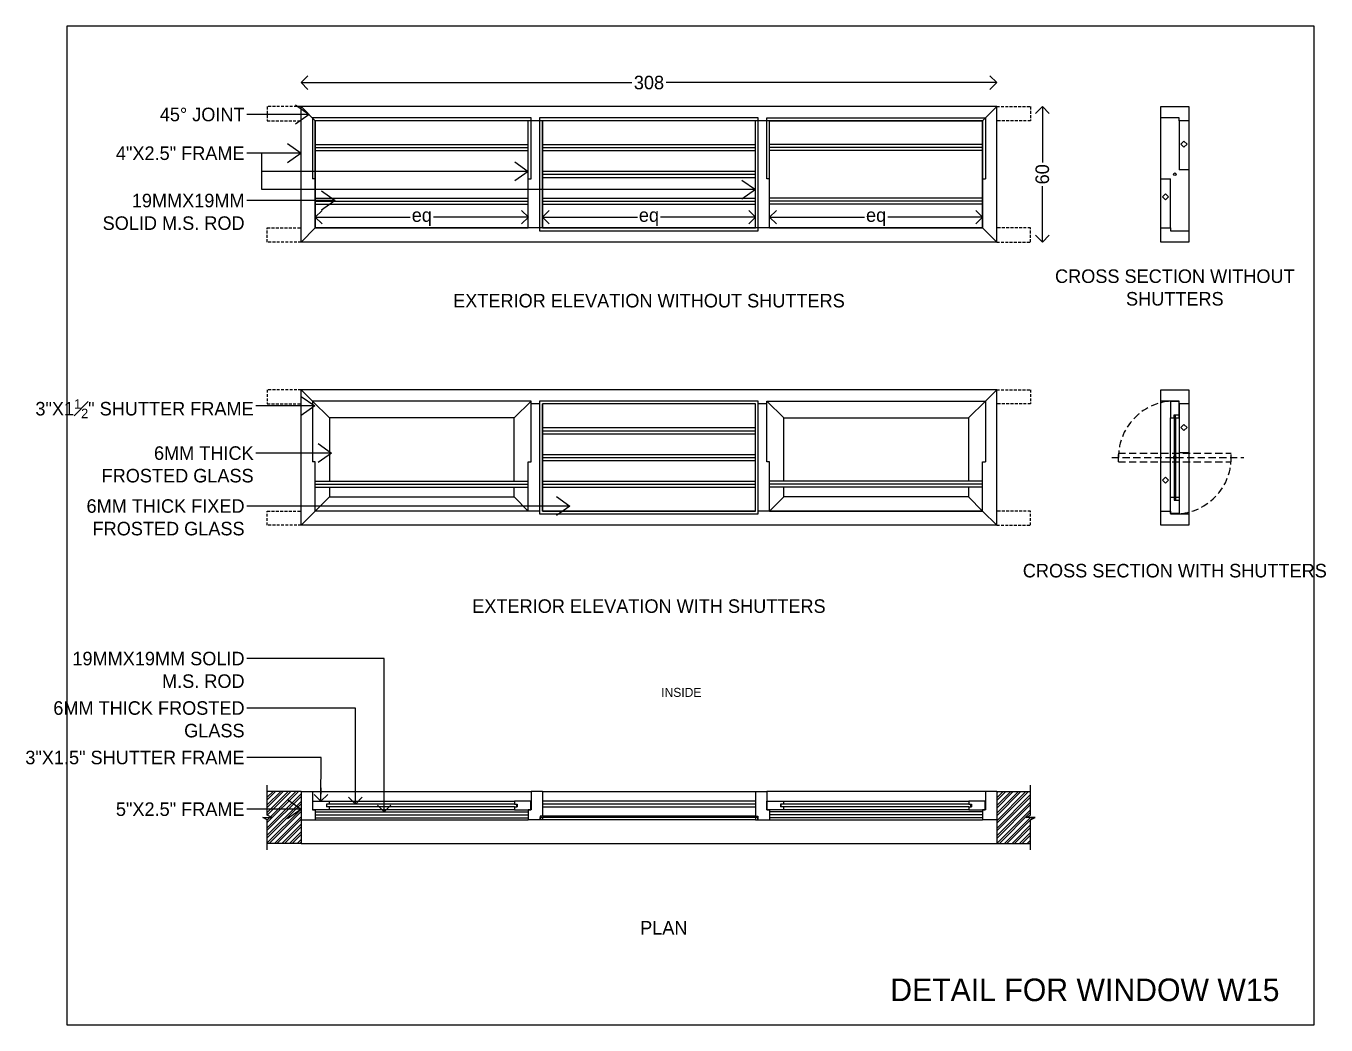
# Model space of a CAD drawing. Header units: metres. Extents: x -16 to 65907, y -5261 to 15511.
# Drawn here: x 33661 to 34236, y 8666 to 9108 of the extents above; entities that cross this region are included whole.
import ezdxf

# ---------------------------------------------------------------- set-up
doc = ezdxf.new("R2010")
doc.units = ezdxf.units.M
doc.header["$PDMODE"] = 67
doc.header["$PDSIZE"] = -5
doc.linetypes.add('DASHED', pattern=[19.05, 12.7, -6.35])
doc.layers.get('0').update_dxf_attribs({"color": 6})
for name, color, linetype in [('BC-DIMENSION', 8, 'Continuous'), ('BC-GREYCOLOR', 8, 'Continuous'), ('BC-JOINERY', 93, 'Continuous'), ('BC-TEXT', 7, 'Continuous'), ('BC-WHITECOLOR', 7, 'Continuous')]:
    doc.layers.add(name, color=color, linetype=linetype)
doc.styles.add('BC-1IN10-2', font='FreeSans.ttf', dxfattribs={"height": 4})
doc.styles.add('BC-1IN10-3', font='FreeSans.ttf', dxfattribs={"height": 6})
doc.styles.add('BC-1IN50-1', font='FreeSans.ttf', dxfattribs={"height": 10})
doc.dimstyles.new('BC-1IN10-3', dxfattribs={"dimtxt": 6, "dimasz": 6, "dimexe": 0.18, "dimexo": 0.0625, "dimgap": 1, "dimtad": 0, "dimtoh": 1, "dimzin": 12, "dimdsep": 46, "dimtxsty": 'BC-1IN10-3', "dimblk": 'OPEN90', "dimcen": 0.09, "dimse1": 1, "dimse2": 1, "dimclrd": 256, "dimclre": 256, "dimclrt": 7, "dimadec": 0, "dimazin": 0, "dimtfac": 1, "dimtdec": 1, "dimtofl": 0, "dimtmove": 1, "dimatfit": 3, "dimldrblk": 'OPEN90', "dimfxl": 1, "dimtolj": 1, "dimtzin": 0, "dimlwd": -3, "dimarcsym": 0})
doc.dimstyles.new('BC-1IN50-1', dxfattribs={"dimtxt": 10, "dimasz": 10, "dimexe": 0.18, "dimexo": 0.0625, "dimgap": 1, "dimtad": 0, "dimdec": 1, "dimzin": 12, "dimdsep": 46, "dimtxsty": 'BC-1IN50-1', "dimblk": 'OPEN90', "dimcen": 0.09, "dimse1": 1, "dimse2": 1, "dimclrd": 8, "dimclre": 256, "dimclrt": 7, "dimadec": 0, "dimazin": 0, "dimtfac": 1, "dimtdec": 0, "dimtofl": 0, "dimtmove": 1, "dimatfit": 3, "dimfxl": 1, "dimtolj": 1, "dimtzin": 0, "dimlwd": -3, "dimarcsym": 0})

# ---------------------------------------------------------------- blocks, each defined once
blk = doc.blocks.new('_OPEN90')
at = {"color": 0, "linetype": 'ByBlock'}
for p, q in [((0, 0), (-1, 0)), ((-0.5, 0.5), (0, 0)), ((0, 0), (-0.5, -0.5))]:
    blk.add_line(p, q, dxfattribs=at)
blk = doc.blocks.new('*D878')
at = {"layer": 'BC-DIMENSION', "lineweight": -3}
for p, q in [((33788.42, 9082.95), (33928.87, 9082.95)), ((34084.42, 9082.95), (33943.98, 9082.95))]:
    blk.add_line(p, q, dxfattribs=at)
at = {"layer": 'Defpoints', "color": 0}
for p in [(34090.42, 9082.95), (33782.42, 9072.34), (34090.42, 9072.34)]:
    blk.add_point(p, dxfattribs=at)
at = {"layer": 'BC-DIMENSION', "lineweight": -3, "xscale": 6, "yscale": 6, "zscale": 6, "rotation": 180}
blk.add_blockref('_OPEN90', (33782.42, 9082.95), dxfattribs=at)
at = {"layer": 'BC-DIMENSION', "lineweight": -3, "xscale": 6, "yscale": 6, "zscale": 6}
blk.add_blockref('_OPEN90', (34090.42, 9082.95), dxfattribs=at)
at = {"layer": 'BC-DIMENSION', "color": 7, "insert": (33936.42, 9082.95), "char_height": 6, "attachment_point": 5, "style": 'BC-1IN10-3'}
blk.add_mtext('\\A1;308', dxfattribs=at)
blk = doc.blocks.new('*D879')
at = {"layer": 'BC-DIMENSION', "lineweight": -3}
for p, q in [((34110.62, 9066.34), (34110.62, 9047.54)), ((34110.62, 9018.34), (34110.62, 9037.14))]:
    blk.add_line(p, q, dxfattribs=at)
at = {"layer": 'Defpoints', "color": 0}
for p in [(34090.42, 9072.34), (34090.42, 9012.34), (34110.62, 9012.34)]:
    blk.add_point(p, dxfattribs=at)
at = {"layer": 'BC-DIMENSION', "lineweight": -3, "xscale": 6, "yscale": 6, "zscale": 6}
for p, rotation in [((34110.62, 9072.34), 90), ((34110.62, 9012.34), 270)]:
    blk.add_blockref('_OPEN90', p, dxfattribs=dict(at, rotation=rotation))
at = {"layer": 'BC-DIMENSION', "color": 7, "insert": (34110.62, 9042.34), "char_height": 6, "attachment_point": 5, "rotation": 90, "style": 'BC-1IN10-3'}
blk.add_mtext('\\A1;60', dxfattribs=at)
blk = doc.blocks.new('*D880')
at = {"layer": 'BC-DIMENSION', "lineweight": -3}
for p, q in [((33794.67, 9023.38), (33830.72, 9023.38)), ((33877.01, 9023.38), (33840.96, 9023.38))]:
    blk.add_line(p, q, dxfattribs=at)
at = {"layer": 'Defpoints', "color": 0}
for p in [(33788.67, 9023.38), (33788.67, 9018.59), (33883.01, 9018.59)]:
    blk.add_point(p, dxfattribs=at)
at = {"layer": 'BC-DIMENSION', "lineweight": -3, "xscale": 6, "yscale": 6, "zscale": 6, "rotation": 180}
blk.add_blockref('_OPEN90', (33788.67, 9023.38), dxfattribs=at)
at = {"layer": 'BC-DIMENSION', "lineweight": -3, "xscale": 6, "yscale": 6, "zscale": 6}
blk.add_blockref('_OPEN90', (33883.01, 9023.38), dxfattribs=at)
at = {"layer": 'BC-DIMENSION', "color": 7, "insert": (33835.84, 9023.38), "char_height": 6, "attachment_point": 5, "style": 'BC-1IN10-3'}
blk.add_mtext('\\A1;{eq}', dxfattribs=at)
blk = doc.blocks.new('*D881')
at = {"layer": 'BC-DIMENSION', "lineweight": -3}
for p, q in [((33895.26, 9023.38), (33931.3, 9023.38)), ((33977.59, 9023.38), (33941.55, 9023.38))]:
    blk.add_line(p, q, dxfattribs=at)
at = {"layer": 'Defpoints', "color": 0}
for p in [(33889.26, 9023.38), (33889.26, 9018.59), (33983.59, 9018.59)]:
    blk.add_point(p, dxfattribs=at)
at = {"layer": 'BC-DIMENSION', "lineweight": -3, "xscale": 6, "yscale": 6, "zscale": 6, "rotation": 180}
blk.add_blockref('_OPEN90', (33889.26, 9023.38), dxfattribs=at)
at = {"layer": 'BC-DIMENSION', "lineweight": -3, "xscale": 6, "yscale": 6, "zscale": 6}
blk.add_blockref('_OPEN90', (33983.59, 9023.38), dxfattribs=at)
at = {"layer": 'BC-DIMENSION', "color": 7, "insert": (33936.42, 9023.38), "char_height": 6, "attachment_point": 5, "style": 'BC-1IN10-3'}
blk.add_mtext('\\A1;{eq}', dxfattribs=at)
blk = doc.blocks.new('*D882')
at = {"layer": 'BC-DIMENSION', "lineweight": -3}
for p, q in [((33995.84, 9023.38), (34031.88, 9023.38)), ((34078.17, 9023.38), (34042.13, 9023.38))]:
    blk.add_line(p, q, dxfattribs=at)
at = {"layer": 'Defpoints', "color": 0}
for p in [(33989.84, 9023.38), (33989.84, 9018.59), (34084.17, 9018.59)]:
    blk.add_point(p, dxfattribs=at)
at = {"layer": 'BC-DIMENSION', "lineweight": -3, "xscale": 6, "yscale": 6, "zscale": 6, "rotation": 180}
blk.add_blockref('_OPEN90', (33989.84, 9023.38), dxfattribs=at)
at = {"layer": 'BC-DIMENSION', "lineweight": -3, "xscale": 6, "yscale": 6, "zscale": 6}
blk.add_blockref('_OPEN90', (34084.17, 9023.38), dxfattribs=at)
at = {"layer": 'BC-DIMENSION', "color": 7, "insert": (34037.01, 9023.38), "char_height": 6, "attachment_point": 5, "style": 'BC-1IN10-3'}
blk.add_mtext('\\A1;{eq}', dxfattribs=at)

msp = doc.modelspace()

# ---------------------------------------------------------------- hatches: boundary and pattern name
at = {"layer": 'BC-GREYCOLOR'}
h = msp.add_hatch(dxfattribs=at)
h.set_pattern_fill('ANSI32', color=256, scale=0.25, style=0)
h.paths.add_polyline_path([(33782.422, 8745.942), (33782.422, 8768.942), (33767.422, 8768.942), (33767.422, 8758.509), (33769.442, 8757.442), (33765.402, 8757.442), (33767.422, 8756.374), (33767.422, 8745.942)])
h = msp.add_hatch(dxfattribs=at)
h.set_pattern_fill('ANSI32', color=256, scale=0.25, style=0)
h.paths.add_polyline_path([(34105.422, 8758.509), (34105.422, 8768.942), (34090.422, 8768.942), (34090.422, 8756.442), (34090.422, 8745.942), (34105.422, 8745.942), (34105.422, 8756.374), (34107.442, 8757.442), (34103.402, 8757.442)])

# ---------------------------------------------------------------- linework, layer by layer
for p, q in [((34163.032, 9072.341), (34175.532, 9072.341)), ((34163.032, 8946.913), (34175.532, 8946.913))]:
    msp.add_line(p, q)
for p, q in [((33788.672, 9066.091), (33782.422, 9072.341)), ((34084.172, 9066.091), (34090.422, 9072.341)), ((33889.256, 9066.091), (33883.006, 9066.091)), ((33989.839, 9066.091), (33983.589, 9066.091)), ((33788.672, 9018.591), (33782.422, 9012.341)), ((33889.256, 9018.591), (33883.006, 9018.591)), ((33989.839, 9018.591), (33983.589, 9018.591)), ((34084.172, 9018.591), (34090.422, 9012.341)), ((33787.422, 8941.913), (33782.422, 8946.913)), ((34085.422, 8941.913), (34090.422, 8946.913)), ((33794.922, 8934.413), (33787.422, 8941.913)), ((33876.756, 8934.413), (33884.256, 8941.913)), ((33888.006, 8940.663), (33884.256, 8940.663)), ((33988.589, 8940.663), (33984.839, 8940.663)), ((33996.089, 8934.413), (33988.589, 8941.913)), ((34077.922, 8934.413), (34085.422, 8941.913)), ((33794.922, 8899.413), (33788.672, 8893.163)), ((33876.756, 8899.413), (33883.006, 8893.163)), ((33996.089, 8899.413), (33989.839, 8893.163)), ((34084.172, 8893.163), (34077.922, 8899.413)), ((33788.672, 8893.163), (33782.422, 8886.913)), ((33888.006, 8893.163), (33883.006, 8893.163)), ((33989.839, 8893.163), (33984.839, 8893.163)), ((34084.172, 8893.163), (34090.422, 8886.913)), ((33782.422, 8745.942), (34090.422, 8745.942))]:
    msp.add_line(p, q, dxfattribs=at)
at = {"layer": 'BC-GREYCOLOR', "linetype": 'DASHED', "ltscale": 0.25}
for p, q in [((34141.355, 8916.913), (34199.883, 8916.913)), ((34144.282, 8918.813), (34194.282, 8918.813)), ((34144.282, 8915.013), (34144.282, 8918.813)), ((34194.282, 8915.013), (34194.282, 8918.813)), ((34144.282, 8915.013), (34194.282, 8915.013))]:
    msp.add_line(p, q, dxfattribs=at)
at = {"layer": 'BC-GREYCOLOR', "linetype": 'DASHED', "ltscale": 0.1}
for points in [[(33782.422, 9072.341), (33767.422, 9072.341), (33767.422, 9066.091), (33782.422, 9066.091)], [(34090.422, 9072.341), (34105.422, 9072.341), (34105.422, 9066.091), (34090.422, 9066.091)], [(33782.422, 9012.341), (33767.422, 9012.341), (33767.422, 9018.591), (33782.422, 9018.591)], [(34090.422, 9012.341), (34105.422, 9012.341), (34105.422, 9018.591), (34090.422, 9018.591)], [(33782.422, 8946.913), (33767.422, 8946.913), (33767.422, 8940.663), (33782.422, 8940.663)], [(34090.422, 8946.913), (34105.422, 8946.913), (34105.422, 8940.663), (34090.422, 8940.663)], [(33782.422, 8886.913), (33767.422, 8886.913), (33767.422, 8893.163), (33782.422, 8893.163)], [(34090.422, 8886.913), (34105.422, 8886.913), (34105.422, 8893.163), (34090.422, 8893.163)]]:
    msp.add_lwpolyline(points, dxfattribs=at)
at = {"layer": 'BC-GREYCOLOR', "linetype": 'DASHED', "ltscale": 0.25}
for start, end in [(85.641318, 180), (265.641318, 0)]:
    msp.add_arc((34169.282, 8916.913), 25, start, end, dxfattribs=at)
at = {"layer": 'BC-JOINERY'}
for p, q in [((34169.007, 8935.791), (34169.607, 8935.791)), ((34169.007, 8934.541), (34169.007, 8935.791)), ((34169.607, 8935.791), (34171.182, 8935.791)), ((34169.607, 8934.541), (34169.607, 8935.791)), ((34169.607, 8898.286), (34169.007, 8898.286)), ((34169.007, 8898.036), (34169.607, 8898.036)), ((34169.607, 8898.036), (34171.182, 8898.036)), ((33782.422, 8768.942), (33782.422, 8756.442)), ((33782.422, 8768.942), (33787.422, 8768.942)), ((33787.422, 8768.942), (33787.422, 8760.792)), ((33889.256, 8768.942), (33884.256, 8768.942)), ((33884.256, 8768.942), (33884.256, 8760.792)), ((33889.256, 8768.942), (33889.256, 8758.042)), ((33983.589, 8768.942), (33983.589, 8758.042)), ((33983.589, 8768.942), (33988.589, 8768.942)), ((33988.589, 8768.942), (33988.589, 8760.792)), ((34090.422, 8768.942), (34085.422, 8768.942)), ((34085.422, 8768.942), (34085.422, 8760.792)), ((34090.422, 8768.942), (34090.422, 8756.442)), ((33794.822, 8763.392), (33793.572, 8763.392)), ((33793.572, 8763.392), (33793.572, 8762.142)), ((33794.822, 8762.142), (33793.572, 8762.142)), ((33876.856, 8763.392), (33878.106, 8763.392)), ((33876.856, 8762.142), (33878.106, 8762.142)), ((33878.106, 8763.392), (33878.106, 8762.142)), ((33995.989, 8763.392), (33994.739, 8763.392)), ((33994.739, 8763.392), (33994.739, 8762.142)), ((33995.989, 8762.142), (33994.739, 8762.142)), ((34078.022, 8763.392), (34079.272, 8763.392)), ((34078.022, 8762.142), (34079.272, 8762.142)), ((34079.272, 8763.392), (34079.272, 8762.142)), ((33782.422, 8756.442), (33788.672, 8756.442)), ((33787.422, 8760.792), (33788.672, 8760.792)), ((33788.672, 8760.792), (33788.672, 8756.442)), ((33883.006, 8760.792), (33883.006, 8756.442)), ((33884.256, 8760.792), (33883.006, 8760.792)), ((33888.256, 8756.442), (33883.006, 8756.442)), ((33889.256, 8758.042), (33888.256, 8758.042)), ((33888.256, 8758.042), (33888.256, 8756.442)), ((33983.589, 8758.042), (33984.589, 8758.042)), ((33984.589, 8758.042), (33984.589, 8756.442)), ((33984.589, 8756.442), (33989.839, 8756.442)), ((33988.589, 8760.792), (33989.839, 8760.792)), ((33989.839, 8760.792), (33989.839, 8756.442)), ((34084.172, 8760.792), (34084.172, 8756.442)), ((34085.422, 8760.792), (34084.172, 8760.792)), ((34090.422, 8756.442), (34084.172, 8756.442))]:
    msp.add_line(p, q, dxfattribs=at)
for points in [[(34175.532, 9066.091), (34171.182, 9066.091), (34171.182, 9067.341), (34163.032, 9067.341), (34163.032, 9072.341), (34175.532, 9072.341)], [(34163.032, 9018.591), (34167.382, 9018.591), (34167.382, 9017.341), (34175.532, 9017.341), (34175.532, 9012.341), (34163.032, 9012.341)], [(34175.532, 8940.663), (34171.182, 8940.663), (34171.182, 8941.913), (34163.032, 8941.913), (34163.032, 8946.913), (34175.532, 8946.913)], [(34163.032, 8893.163), (34167.382, 8893.163), (34167.382, 8891.913), (34175.532, 8891.913), (34175.532, 8886.913), (34163.032, 8886.913)], [(33888.256, 8756.442), (33888.256, 8757.442), (33889.256, 8757.442), (33889.256, 8756.442)], [(33984.589, 8756.442), (33984.589, 8757.442), (33983.589, 8757.442), (33983.589, 8756.442)]]:
    msp.add_lwpolyline(points, close=True, dxfattribs=at)
for points in [[(34169.607, 8934.541), (34171.182, 8934.541), (34171.182, 8941.741), (34167.432, 8941.741), (34167.432, 8934.541), (34169.007, 8934.541)], [(34169.607, 8899.286), (34171.182, 8899.286), (34171.182, 8892.086), (34167.432, 8892.086), (34167.432, 8899.286), (34169.007, 8899.286)], [(33794.822, 8762.142), (33794.822, 8760.892), (33787.522, 8760.892), (33787.522, 8764.642), (33794.822, 8764.642), (33794.822, 8763.392)], [(33876.856, 8762.142), (33876.856, 8760.892), (33884.156, 8760.892), (33884.156, 8764.642), (33876.856, 8764.642), (33876.856, 8763.392)], [(33995.989, 8762.142), (33995.989, 8760.892), (33988.689, 8760.892), (33988.689, 8764.642), (33995.989, 8764.642), (33995.989, 8763.392)], [(34078.022, 8762.142), (34078.022, 8760.892), (34085.322, 8760.892), (34085.322, 8764.642), (34078.022, 8764.642), (34078.022, 8763.392)]]:
    msp.add_lwpolyline(points, dxfattribs=at)
at = {"layer": 'BC-WHITECOLOR'}
for p, q in [((34090.422, 9072.341), (33782.422, 9072.341)), ((33782.422, 9012.341), (33782.422, 9072.341)), ((34090.422, 9012.341), (34090.422, 9072.341)), ((34163.032, 9018.591), (34163.032, 9067.341)), ((33788.672, 9018.591), (33788.672, 9066.091)), ((33883.006, 9066.091), (33788.672, 9066.091)), ((33883.006, 9018.591), (33883.006, 9066.091)), ((33889.256, 9018.591), (33889.256, 9066.091)), ((33983.589, 9066.091), (33889.256, 9066.091)), ((33983.589, 9018.591), (33983.589, 9066.091)), ((33989.839, 9018.591), (33989.839, 9066.091)), ((34084.172, 9066.091), (33989.839, 9066.091)), ((33989.839, 9018.591), (33989.839, 9066.091)), ((33989.839, 9066.091), (34084.172, 9066.091)), ((34084.172, 9018.591), (34084.172, 9066.091)), ((34084.172, 9018.591), (34084.172, 9066.091)), ((34171.182, 9066.091), (34171.182, 9044.341)), ((34175.532, 9066.091), (34175.532, 9017.341)), ((33788.672, 9055.559), (33883.006, 9055.559)), ((33889.256, 9055.559), (33983.589, 9055.559)), ((34084.172, 9055.559), (33989.839, 9055.559)), ((33788.672, 9054.216), (33883.006, 9054.216)), ((33788.672, 9052.872), (33883.006, 9052.872)), ((33889.256, 9054.216), (33983.589, 9054.216)), ((33889.256, 9052.872), (33983.589, 9052.872)), ((34084.172, 9054.216), (33989.839, 9054.216)), ((34084.172, 9052.872), (33989.839, 9052.872)), ((33889.256, 9043.684), (33983.589, 9043.684)), ((34175.532, 9044.341), (34171.182, 9044.341)), ((33788.672, 9040.341), (33787.422, 9040.341)), ((33883.006, 9040.341), (33884.256, 9040.341)), ((33889.256, 9042.341), (33983.589, 9042.341)), ((33889.256, 9040.997), (33983.589, 9040.997)), ((33989.839, 9040.341), (33988.589, 9040.341)), ((34084.172, 9040.341), (34085.422, 9040.341)), ((34163.032, 9040.341), (34167.382, 9040.341)), ((34167.382, 9018.591), (34167.382, 9040.341)), ((33788.672, 9031.809), (33883.006, 9031.809)), ((33788.672, 9030.466), (33883.006, 9030.466)), ((33788.672, 9029.122), (33883.006, 9029.122)), ((33889.256, 9031.809), (33983.589, 9031.809)), ((33889.256, 9030.466), (33983.589, 9030.466)), ((33889.256, 9029.122), (33983.589, 9029.122)), ((34084.172, 9031.809), (33989.839, 9031.809)), ((34084.172, 9030.466), (33989.839, 9030.466)), ((34084.172, 9029.122), (33989.839, 9029.122)), ((33883.006, 9018.591), (33788.672, 9018.591)), ((33983.589, 9018.591), (33889.256, 9018.591)), ((34084.172, 9018.591), (33989.839, 9018.591)), ((33989.839, 9018.591), (34084.172, 9018.591)), ((34090.422, 9012.341), (33782.422, 9012.341)), ((34090.422, 8946.913), (33782.422, 8946.913)), ((33782.422, 8886.913), (33782.422, 8946.913)), ((34090.422, 8886.913), (34090.422, 8946.913)), ((33889.256, 8893.163), (33889.256, 8940.663)), ((33983.589, 8940.663), (33889.256, 8940.663)), ((33983.589, 8893.163), (33983.589, 8940.663)), ((34163.032, 8893.163), (34163.032, 8941.913)), ((34171.182, 8940.663), (34171.182, 8918.913)), ((34175.532, 8940.663), (34175.532, 8891.913)), ((34167.432, 8899.286), (34167.432, 8934.541)), ((34169.607, 8935.541), (34169.007, 8935.541)), ((34169.007, 8934.541), (34169.007, 8898.036)), ((34169.607, 8934.541), (34169.607, 8898.036)), ((33889.256, 8930.132), (33983.589, 8930.132)), ((33889.256, 8928.788), (33983.589, 8928.788)), ((34171.182, 8930.727), (34171.182, 8899.286)), ((33889.256, 8927.445), (33983.589, 8927.445)), ((33889.256, 8918.257), (33983.589, 8918.257)), ((33889.256, 8916.913), (33983.589, 8916.913)), ((34175.532, 8918.913), (34171.182, 8918.913)), ((33788.672, 8914.913), (33787.422, 8914.913)), ((33788.672, 8893.163), (33788.672, 8914.913)), ((33883.006, 8914.913), (33884.256, 8914.913)), ((33883.006, 8893.163), (33883.006, 8914.913)), ((33889.256, 8915.57), (33983.589, 8915.57)), ((33989.839, 8914.913), (33988.589, 8914.913)), ((33989.839, 8893.163), (33989.839, 8914.913)), ((34084.172, 8914.913), (34085.422, 8914.913)), ((34084.172, 8893.163), (34084.172, 8914.913)), ((34163.032, 8914.913), (34167.382, 8914.913)), ((34167.382, 8893.163), (34167.382, 8914.913)), ((33788.672, 8906.382), (33883.006, 8906.382)), ((33889.256, 8906.382), (33983.589, 8906.382)), ((34084.172, 8906.382), (33989.839, 8906.382)), ((33788.672, 8905.038), (33883.006, 8905.038)), ((33788.672, 8903.695), (33883.006, 8903.695)), ((33889.256, 8905.038), (33983.589, 8905.038)), ((33889.256, 8903.695), (33983.589, 8903.695)), ((34084.172, 8905.038), (33989.839, 8905.038)), ((34084.172, 8903.695), (33989.839, 8903.695)), ((33883.006, 8893.163), (33788.672, 8893.163)), ((33983.589, 8893.163), (33889.256, 8893.163)), ((34084.172, 8893.163), (33989.839, 8893.163)), ((33989.839, 8893.163), (34084.172, 8893.163)), ((34090.422, 8886.913), (33782.422, 8886.913)), ((33767.422, 8758.509), (33767.422, 8771.817)), ((33782.422, 8768.942), (33767.422, 8768.942)), ((33782.422, 8768.942), (33782.422, 8745.942)), ((33787.422, 8768.942), (33884.256, 8768.942)), ((33889.256, 8768.942), (33983.589, 8768.942)), ((34085.422, 8768.942), (33988.589, 8768.942)), ((34090.422, 8768.942), (34105.422, 8768.942)), ((34090.422, 8768.942), (34090.422, 8745.942)), ((34105.422, 8758.509), (34105.422, 8771.817)), ((33793.822, 8762.142), (33793.822, 8763.392)), ((33794.722, 8764.642), (33876.856, 8764.642)), ((33876.856, 8763.392), (33794.722, 8763.392)), ((33876.856, 8762.142), (33794.722, 8762.142)), ((33877.856, 8762.142), (33877.856, 8763.392)), ((33889.256, 8764.835), (33983.589, 8764.835)), ((33889.256, 8763.492), (33983.589, 8763.492)), ((33889.256, 8762.148), (33983.589, 8762.148)), ((33994.989, 8762.142), (33994.989, 8763.392)), ((33995.889, 8764.642), (34078.022, 8764.642)), ((34078.022, 8763.392), (33995.889, 8763.392)), ((34078.022, 8762.142), (33995.889, 8762.142)), ((34079.022, 8762.142), (34079.022, 8763.392)), ((33765.402, 8757.442), (33769.442, 8757.442)), ((33767.422, 8756.374), (33765.402, 8757.442)), ((33769.442, 8757.442), (33767.422, 8758.509)), ((33767.422, 8743.067), (33767.422, 8756.374)), ((33788.672, 8759.96), (33883.006, 8759.96)), ((33788.672, 8758.617), (33883.006, 8758.617)), ((33788.672, 8757.273), (33883.006, 8757.273)), ((33788.672, 8756.442), (33883.006, 8756.442)), ((33876.856, 8760.892), (33794.722, 8760.892)), ((33888.506, 8758.042), (33888.506, 8757.442)), ((33983.589, 8758.042), (33889.256, 8758.042)), ((33983.589, 8757.442), (33889.256, 8757.442)), ((33983.589, 8756.442), (33889.256, 8756.442)), ((33984.339, 8758.042), (33984.339, 8757.442)), ((34084.172, 8759.96), (33989.839, 8759.96)), ((34084.172, 8758.617), (33989.839, 8758.617)), ((34084.172, 8757.273), (33989.839, 8757.273)), ((33989.839, 8756.442), (34084.172, 8756.442)), ((34078.022, 8760.892), (33995.889, 8760.892)), ((34103.402, 8757.442), (34105.422, 8758.509)), ((34107.442, 8757.442), (34103.402, 8757.442)), ((34105.422, 8756.374), (34107.442, 8757.442)), ((34105.422, 8743.067), (34105.422, 8756.374)), ((33782.422, 8745.942), (33767.422, 8745.942)), ((34090.422, 8745.942), (34105.422, 8745.942))]:
    msp.add_line(p, q, dxfattribs=at)
for points in [[(33884.256, 9040.341), (33884.256, 9067.341), (33787.422, 9067.341), (33787.422, 9040.341)], [(33988.589, 9040.341), (33988.589, 9067.341), (34085.422, 9067.341), (34085.422, 9040.341)], [(33884.256, 8914.913), (33884.256, 8941.913), (33787.422, 8941.913), (33787.422, 8914.913)], [(33988.589, 8914.913), (33988.589, 8941.913), (34085.422, 8941.913), (34085.422, 8914.913)], [(33876.756, 8906.382), (33876.756, 8934.413), (33794.922, 8934.413), (33794.922, 8906.382)], [(33996.089, 8906.382), (33996.089, 8934.413), (34077.922, 8934.413), (34077.922, 8906.382)], [(33794.922, 8903.695), (33794.922, 8899.413), (33794.922, 8899.413), (33876.756, 8899.413), (33876.756, 8903.695)], [(34077.922, 8903.695), (34077.922, 8899.413), (34077.922, 8899.413), (33996.089, 8899.413), (33996.089, 8903.695)]]:
    msp.add_lwpolyline(points, dxfattribs=at)
for points in [[(33984.839, 9017.341), (33984.839, 9067.341), (33888.006, 9067.341), (33888.006, 9017.341)], [(33883.006, 9018.591), (33883.006, 9066.091), (33788.672, 9066.091), (33788.672, 9018.591)], [(33983.589, 9018.591), (33983.589, 9066.091), (33889.256, 9066.091), (33889.256, 9018.591)], [(33989.839, 9018.591), (33989.839, 9066.091), (34084.172, 9066.091), (34084.172, 9018.591)], [(34173.332, 9054.331), (34174.675, 9055.674), (34173.332, 9057.018), (34171.988, 9055.674)], [(34165.207, 9030.997), (34166.55, 9032.341), (34165.207, 9033.684), (34163.863, 9032.341)], [(33984.839, 8891.913), (33984.839, 8941.913), (33888.006, 8941.913), (33888.006, 8891.913)], [(33983.589, 8893.163), (33983.589, 8940.663), (33889.256, 8940.663), (33889.256, 8893.163)], [(34173.332, 8928.903), (34174.675, 8930.247), (34173.332, 8931.59), (34171.988, 8930.247)], [(34165.207, 8905.57), (34166.55, 8906.913), (34165.207, 8908.257), (34163.863, 8906.913)]]:
    msp.add_lwpolyline(points, close=True, dxfattribs=at)
for centre in [(34169.282, 9042.341), (34169.282, 8916.913)]:
    msp.add_circle(centre, 0.6, dxfattribs=at)
at = {"layer": 'Defpoints'}
msp.add_lwpolyline([(33678.798, 8665.535), (33678.798, 9108.035), (34230.798, 9108.035), (34230.798, 8665.535)], close=True, dxfattribs=at)

# ---------------------------------------------------------------- texts
at = {"layer": 'BC-TEXT', "color": 7, "char_height": 6, "attachment_point": 3, "style": 'BC-1IN10-3'}
for s, insert, width in [('{45%%d JOINT}', (33757.359, 9071.852), 75.06401), ('{4"X2.5" FRAME}', (33757.359, 9054.688), 75.06401), ('{19MMX19MM SOLID M.S. ROD}', (33757.359, 9033.722), 75.06401), ('{\\A1;3"X1\\H1x;{\\H0.7x;\\S1#2;}" SHUTTER FRAME}', (33761.38, 8942.722), 91.28899), ('{6MM THICK FROSTED GLASS}', (33761.38, 8921.861), 73.45353), ('{6MM THICK FIXED  FROSTED GLASS}', (33757.359, 8898.413), 73.45353), ('{19MMX19MM SOLID M.S. ROD}', (33757.359, 8830.853), 91.98637), ('{6MM THICK FROSTED GLASS}', (33757.359, 8808.941), 84.67047), ('{3"X1.5" SHUTTER FRAME}', (33757.359, 8787.028), 91.98637), ('{5"X2.5" FRAME}', (33757.359, 8764.148), 75.06401)]:
    msp.add_mtext(s, dxfattribs=dict(at, insert=insert, width=width))
at = {"layer": 'BC-TEXT', "attachment_point": 5}
for s, insert, char_height, width, style in [('{\\pxqc;CROSS SECTION WITHOUT SHUTTERS}', (34169.282, 8992.167), 6, 129.74264, 'BC-1IN10-3'), ('{\\pxqc;EXTERIOR ELEVATION WITHOUT SHUTTERS}', (33936.422, 8986.328), 6, 165.16731, 'BC-1IN10-3'), ('{\\pxqc;CROSS SECTION WITH SHUTTERS}', (34169.282, 8866.739), 6, 129.74264, 'BC-1IN10-3'), ('{\\pxqc;EXTERIOR ELEVATION WITH SHUTTERS}', (33936.422, 8851.039), 6, 165.16731, 'BC-1IN10-3'), ('{\\pxqc;INSIDE}', (33950.743, 8812.842), 4, 165.16731, 'BC-1IN10-2'), ('{\\pxqc;PLAN}', (33943.001, 8708.603), 6, 165.16731, 'BC-1IN10-3'), ('{\\pxqc;DETAIL FOR WINDOW W15}', (34129.443, 8681.046), 10, 258.49544, 'BC-1IN10-3')]:
    msp.add_mtext(s, dxfattribs=dict(at, insert=insert, char_height=char_height, width=width, style=style))

# ---------------------------------------------------------------- dimensions: what is measured, and where the dimension line sits
at = {"layer": 'BC-DIMENSION'}
dim = msp.add_linear_dim(base=(34090.422, 9082.952), p1=(33782.422, 9072.341), p2=(34090.422, 9072.341), dimstyle='BC-1IN10-3', override={"dimlfac": 1}, dxfattribs=at)
dim.commit()
dim.dimension.update_dxf_attribs({"geometry": '*D878', "text_midpoint": (33936.422, 9082.952)})
dim = msp.add_linear_dim(base=(34110.625, 9012.341), p1=(34090.422, 9072.341), p2=(34090.422, 9012.341), angle=90, dimstyle='BC-1IN10-3', override={"dimlfac": 1}, dxfattribs=at)
dim.commit()
dim.dimension.update_dxf_attribs({"geometry": '*D879', "text_midpoint": (34110.625, 9042.341)})
for base, p1, p2, picture, middle in [((33788.672, 9023.38), (33883.006, 9018.591), (33788.672, 9018.591), '*D880', (33835.839, 9023.38)), ((33889.256, 9023.38), (33983.589, 9018.591), (33889.256, 9018.591), '*D881', (33936.422, 9023.38)), ((33989.839, 9023.38), (34084.172, 9018.591), (33989.839, 9018.591), '*D882', (34037.006, 9023.38))]:
    dim = msp.add_linear_dim(base=base, p1=p1, p2=p2, text='{eq}', dimstyle='BC-1IN10-3', override={"dimlfac": 1, "dimtolj": 1}, dxfattribs=at)
    dim.commit()
    dim.dimension.update_dxf_attribs({"geometry": picture, "text_midpoint": middle})

# ---------------------------------------------------------------- leaders
at = {"layer": 'BC-TEXT', "annotation_type": 0, "has_hookline": 1, "hookline_direction": 1}
for points, dimstyle, override, text_width in [([(33785.912, 9068.852), (33758.359, 9068.852)], 'BC-1IN50-1', {"dimtxt": 6, "dimasz": 6, "dimtad": 0, "dimtoh": 1, "dimdec": 2, "dimtxsty": 'BC-1IN10-3', "dimclrd": 256, "dimtdec": 1, "dimldrblk": 'OPEN90'}, 40.016), ([(33782.422, 9051.688), (33758.359, 9051.688)], 'BC-1IN50-1', {"dimtxt": 6, "dimasz": 6, "dimtad": 0, "dimtoh": 1, "dimdec": 2, "dimtxsty": 'BC-1IN10-3', "dimclrd": 256, "dimtdec": 1, "dimldrblk": 'OPEN90'}, 56.675), ([(33797.473, 9030.722), (33758.359, 9030.722)], 'BC-1IN50-1', {"dimtxt": 6, "dimasz": 6, "dimtad": 0, "dimtoh": 1, "dimdec": 2, "dimtxsty": 'BC-1IN10-3', "dimclrd": 256, "dimtdec": 1, "dimldrblk": 'OPEN90'}, 62.601), ([(33788.425, 8939.722), (33762.38, 8939.722)], 'BC-1IN50-1', {"dimtxt": 6, "dimasz": 6, "dimtad": 0, "dimtoh": 1, "dimdec": 2, "dimtxsty": 'BC-1IN10-3', "dimclrd": 256, "dimtdec": 1, "dimldrblk": 'OPEN90'}, 66.099), ([(33795.922, 8918.861), (33762.38, 8918.861)], 'BC-1IN50-1', {"dimtxt": 6, "dimasz": 6, "dimtad": 0, "dimtoh": 1, "dimdec": 2, "dimtxsty": 'BC-1IN10-3', "dimclrd": 256, "dimtdec": 1, "dimldrblk": 'OPEN90'}, 67.276), ([(33901.438, 8895.413), (33758.359, 8895.413)], 'BC-1IN50-1', {"dimtxt": 6, "dimasz": 6, "dimtad": 0, "dimtoh": 1, "dimdec": 2, "dimtxsty": 'BC-1IN10-3', "dimclrd": 256, "dimtdec": 1, "dimldrblk": 'OPEN90'}, 70.321), ([(33819.179, 8759.96), (33819.179, 8827.853), (33758.359, 8827.853)], 'BC-1IN10-3', {"dimtad": 0}, 77.062), ([(33806.441, 8763.392), (33806.441, 8805.941), (33758.359, 8805.941)], 'BC-1IN10-3', {"dimtad": 0}, 67.276), ([(33791.172, 8764.642), (33791.272, 8784.028), (33758.359, 8784.028)], 'BC-1IN10-3', {"dimtad": 0}, 66.914), ([(33782.422, 8761.148), (33758.359, 8761.148)], 'BC-1IN50-1', {"dimtxt": 6, "dimasz": 6, "dimtad": 0, "dimtoh": 1, "dimdec": 2, "dimtxsty": 'BC-1IN10-3', "dimclrd": 256, "dimtdec": 1, "dimldrblk": 'OPEN90'}, 56.617)]:
    msp.add_leader(points, dimstyle=dimstyle, override=override, dxfattribs=dict(at, text_width=text_width))
at = {"layer": 'BC-TEXT'}
for points in [[(33883.006, 9043.631), (33765.038, 9043.631), (33765.038, 9051.688)], [(33983.589, 9035.575), (33765.038, 9035.575), (33765.038, 9043.631)]]:
    msp.add_leader(points, dimstyle='BC-1IN50-1', override={"dimtxt": 6, "dimasz": 6, "dimtoh": 1, "dimdec": 2, "dimtxsty": 'BC-1IN10-3', "dimclrd": 256, "dimtdec": 1, "dimldrblk": 'OPEN90'}, dxfattribs=at)

doc.saveas('drawing.dxf')
